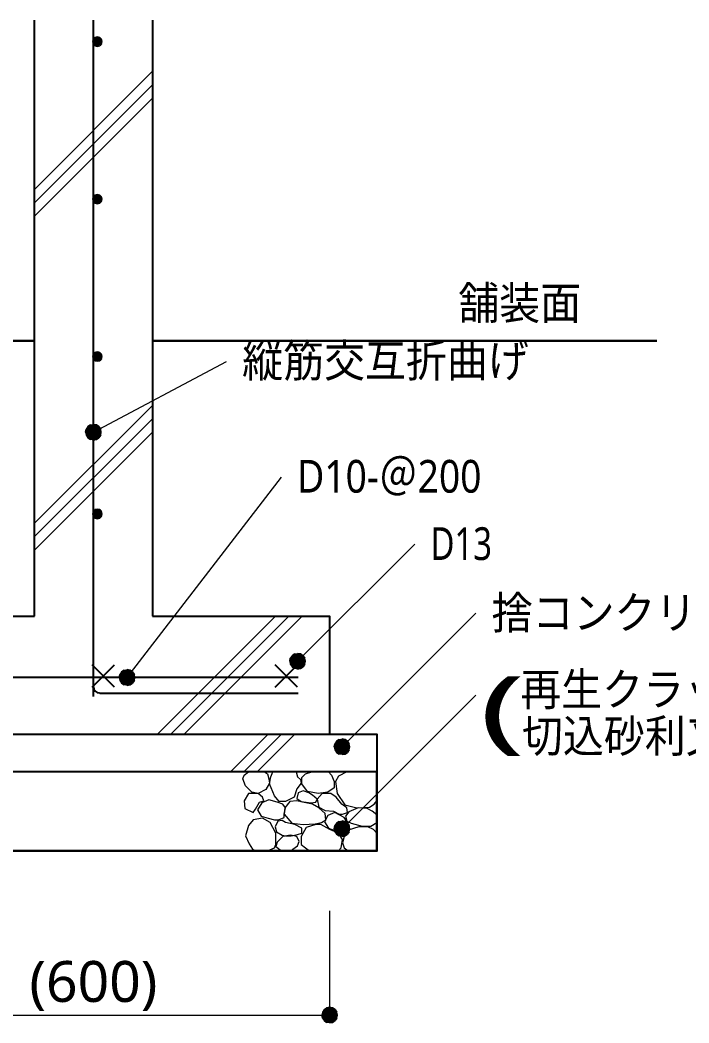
# Model space of a CAD drawing. Header units: millimetres. Extents: x 0 to 420, y 0 to 297.
# Drawn here: x 303.6 to 346.1, y 157.3 to 221 of the extents above; entities that cross this region are included whole.
import ezdxf
from ezdxf.enums import TextEntityAlignment as Align

# ---------------------------------------------------------------- set-up
doc = ezdxf.new("R2010")
doc.units = ezdxf.units.MM
doc.styles.add('kst32b', font='NotoSansJP-Variable.ttf')

msp = doc.modelspace()

# ---------------------------------------------------------------- hatches: boundary and pattern name
h = msp.add_hatch(color=7)
h.paths.add_polyline_path([(308.525, 219.964), (308.356, 219.922), (308.525, 219.668), (308.525, 219.964)])
h.paths.add_polyline_path([(308.356, 219.922), (308.525, 219.668), (308.25, 219.816), (308.356, 219.922)])
h.paths.add_polyline_path([(308.525, 219.668), (308.25, 219.816), (308.208, 219.668), (308.525, 219.668)])
h = msp.add_hatch(color=7)
h.paths.add_polyline_path([(308.822, 219.668), (308.779, 219.816), (308.525, 219.668), (308.822, 219.668)])
h.paths.add_polyline_path([(308.779, 219.816), (308.525, 219.668), (308.673, 219.922), (308.779, 219.816)])
h.paths.add_polyline_path([(308.525, 219.668), (308.673, 219.922), (308.525, 219.964), (308.525, 219.668)])
h = msp.add_hatch(color=7)
h.paths.add_polyline_path([(308.208, 219.668), (308.25, 219.52), (308.525, 219.668), (308.208, 219.668)])
h.paths.add_polyline_path([(308.25, 219.52), (308.525, 219.668), (308.356, 219.392), (308.25, 219.52)])
h.paths.add_polyline_path([(308.525, 219.668), (308.356, 219.392), (308.525, 219.35), (308.525, 219.668)])
h = msp.add_hatch(color=7)
h.paths.add_polyline_path([(308.525, 219.35), (308.673, 219.392), (308.525, 219.668), (308.525, 219.35)])
h.paths.add_polyline_path([(308.673, 219.392), (308.525, 219.668), (308.779, 219.52), (308.673, 219.392)])
h.paths.add_polyline_path([(308.525, 219.668), (308.779, 219.52), (308.822, 219.668), (308.525, 219.668)])
h = msp.add_hatch(color=7)
h.paths.add_polyline_path([(308.525, 209.952), (308.356, 209.91), (308.525, 209.656), (308.525, 209.952)])
h.paths.add_polyline_path([(308.356, 209.91), (308.525, 209.656), (308.25, 209.804), (308.356, 209.91)])
h.paths.add_polyline_path([(308.525, 209.656), (308.25, 209.804), (308.208, 209.656), (308.525, 209.656)])
h = msp.add_hatch(color=7)
h.paths.add_polyline_path([(308.208, 209.656), (308.25, 209.508), (308.525, 209.656), (308.208, 209.656)])
h.paths.add_polyline_path([(308.25, 209.508), (308.525, 209.656), (308.356, 209.402), (308.25, 209.508)])
h.paths.add_polyline_path([(308.525, 209.656), (308.356, 209.402), (308.525, 209.359), (308.525, 209.656)])
h = msp.add_hatch(color=7)
h.paths.add_polyline_path([(308.822, 209.656), (308.779, 209.804), (308.525, 209.656), (308.822, 209.656)])
h.paths.add_polyline_path([(308.779, 209.804), (308.525, 209.656), (308.673, 209.91), (308.779, 209.804)])
h.paths.add_polyline_path([(308.525, 209.656), (308.673, 209.91), (308.525, 209.952), (308.525, 209.656)])
h = msp.add_hatch(color=7)
h.paths.add_polyline_path([(308.525, 209.359), (308.673, 209.402), (308.525, 209.656), (308.525, 209.359)])
h.paths.add_polyline_path([(308.673, 209.402), (308.525, 209.656), (308.779, 209.508), (308.673, 209.402)])
h.paths.add_polyline_path([(308.525, 209.656), (308.779, 209.508), (308.822, 209.656), (308.525, 209.656)])
h = msp.add_hatch(color=7)
h.paths.add_polyline_path([(308.525, 199.962), (308.356, 199.919), (308.525, 199.665), (308.525, 199.962)])
h.paths.add_polyline_path([(308.356, 199.919), (308.525, 199.665), (308.25, 199.813), (308.356, 199.919)])
h.paths.add_polyline_path([(308.525, 199.665), (308.25, 199.813), (308.208, 199.665), (308.525, 199.665)])
h = msp.add_hatch(color=7)
h.paths.add_polyline_path([(308.208, 199.665), (308.25, 199.517), (308.525, 199.665), (308.208, 199.665)])
h.paths.add_polyline_path([(308.25, 199.517), (308.525, 199.665), (308.356, 199.39), (308.25, 199.517)])
h.paths.add_polyline_path([(308.525, 199.665), (308.356, 199.39), (308.525, 199.369), (308.525, 199.665)])
h = msp.add_hatch(color=7)
h.paths.add_polyline_path([(308.822, 199.665), (308.779, 199.813), (308.525, 199.665), (308.822, 199.665)])
h.paths.add_polyline_path([(308.779, 199.813), (308.525, 199.665), (308.673, 199.919), (308.779, 199.813)])
h.paths.add_polyline_path([(308.525, 199.665), (308.673, 199.919), (308.525, 199.962), (308.525, 199.665)])
h = msp.add_hatch(color=7)
h.paths.add_polyline_path([(308.525, 199.369), (308.673, 199.39), (308.525, 199.665), (308.525, 199.369)])
h.paths.add_polyline_path([(308.673, 199.39), (308.525, 199.665), (308.779, 199.517), (308.673, 199.39)])
h.paths.add_polyline_path([(308.525, 199.665), (308.779, 199.517), (308.822, 199.665), (308.525, 199.665)])
h = msp.add_hatch(color=7)
h.paths.add_polyline_path([(307.912, 195.22), (307.806, 195.051), (308.271, 194.86), (307.912, 195.22)])
h.paths.add_polyline_path([(307.806, 195.051), (308.271, 194.86), (307.763, 194.86), (307.806, 195.051)])
h.paths.add_polyline_path([(308.271, 194.86), (307.763, 194.86), (307.806, 194.67), (308.271, 194.86)])
h = msp.add_hatch(color=7)
h.paths.add_polyline_path([(308.462, 195.326), (308.271, 195.347), (308.271, 194.86), (308.462, 195.326)])
h.paths.add_polyline_path([(308.271, 195.347), (308.271, 194.86), (308.081, 195.326), (308.271, 195.347)])
h.paths.add_polyline_path([(308.271, 194.86), (308.081, 195.326), (307.912, 195.22), (308.271, 194.86)])
h = msp.add_hatch(color=7)
h.paths.add_polyline_path([(308.758, 194.86), (308.737, 195.051), (308.271, 194.86), (308.758, 194.86)])
h.paths.add_polyline_path([(308.737, 195.051), (308.271, 194.86), (308.61, 195.22), (308.737, 195.051)])
h.paths.add_polyline_path([(308.271, 194.86), (308.61, 195.22), (308.462, 195.326), (308.271, 194.86)])
for points in [[(307.806, 194.67), (307.912, 194.5), (308.271, 194.86), (307.806, 194.67)], [(320.76, 180.107), (320.887, 179.938), (321.225, 180.298), (320.76, 180.107)], [(309.944, 179.07), (310.049, 178.901), (310.409, 179.26), (309.944, 179.07)], [(323.596, 174.667), (323.702, 174.498), (324.062, 174.858), (323.596, 174.667)], [(323.596, 169.46), (323.702, 169.312), (324.062, 169.651), (323.596, 169.46)], [(323.448, 158.284), (323.257, 158.327), (323.257, 157.819), (323.448, 158.284)]]:
    msp.add_hatch(color=7).paths.add_polyline_path(points)
h = msp.add_hatch(color=7)
h.paths.add_polyline_path([(307.912, 194.5), (308.081, 194.395), (308.271, 194.86), (307.912, 194.5)])
h.paths.add_polyline_path([(308.081, 194.395), (308.271, 194.86), (308.271, 194.352), (308.081, 194.395)])
h.paths.add_polyline_path([(308.271, 194.86), (308.271, 194.352), (308.462, 194.395), (308.271, 194.86)])
h = msp.add_hatch(color=7)
h.paths.add_polyline_path([(308.462, 194.395), (308.61, 194.5), (308.271, 194.86), (308.462, 194.395)])
h.paths.add_polyline_path([(308.61, 194.5), (308.271, 194.86), (308.737, 194.67), (308.61, 194.5)])
h.paths.add_polyline_path([(308.271, 194.86), (308.737, 194.67), (308.758, 194.86), (308.271, 194.86)])
h = msp.add_hatch(color=7)
h.paths.add_polyline_path([(308.525, 189.95), (308.356, 189.929), (308.525, 189.653), (308.525, 189.95)])
h.paths.add_polyline_path([(308.356, 189.929), (308.525, 189.653), (308.25, 189.801), (308.356, 189.929)])
h.paths.add_polyline_path([(308.525, 189.653), (308.25, 189.801), (308.208, 189.653), (308.525, 189.653)])
h = msp.add_hatch(color=7)
h.paths.add_polyline_path([(308.822, 189.653), (308.779, 189.801), (308.525, 189.653), (308.822, 189.653)])
h.paths.add_polyline_path([(308.779, 189.801), (308.525, 189.653), (308.673, 189.929), (308.779, 189.801)])
h.paths.add_polyline_path([(308.525, 189.653), (308.673, 189.929), (308.525, 189.95), (308.525, 189.653)])
h = msp.add_hatch(color=7)
h.paths.add_polyline_path([(308.208, 189.653), (308.25, 189.505), (308.525, 189.653), (308.208, 189.653)])
h.paths.add_polyline_path([(308.25, 189.505), (308.525, 189.653), (308.356, 189.399), (308.25, 189.505)])
h.paths.add_polyline_path([(308.525, 189.653), (308.356, 189.399), (308.525, 189.357), (308.525, 189.653)])
h = msp.add_hatch(color=7)
h.paths.add_polyline_path([(308.525, 189.357), (308.673, 189.399), (308.525, 189.653), (308.525, 189.357)])
h.paths.add_polyline_path([(308.673, 189.399), (308.525, 189.653), (308.779, 189.505), (308.673, 189.399)])
h.paths.add_polyline_path([(308.525, 189.653), (308.779, 189.505), (308.822, 189.653), (308.525, 189.653)])
h = msp.add_hatch(color=7)
h.paths.add_polyline_path([(320.887, 180.636), (320.76, 180.488), (321.225, 180.298), (320.887, 180.636)])
h.paths.add_polyline_path([(320.76, 180.488), (321.225, 180.298), (320.738, 180.298), (320.76, 180.488)])
h.paths.add_polyline_path([(321.225, 180.298), (320.738, 180.298), (320.76, 180.107), (321.225, 180.298)])
h = msp.add_hatch(color=7)
h.paths.add_polyline_path([(321.416, 180.763), (321.225, 180.784), (321.225, 180.298), (321.416, 180.763)])
h.paths.add_polyline_path([(321.225, 180.784), (321.225, 180.298), (321.035, 180.763), (321.225, 180.784)])
h.paths.add_polyline_path([(321.225, 180.298), (321.035, 180.763), (320.887, 180.636), (321.225, 180.298)])
h = msp.add_hatch(color=7)
h.paths.add_polyline_path([(320.887, 179.938), (321.035, 179.832), (321.225, 180.298), (320.887, 179.938)])
h.paths.add_polyline_path([(321.035, 179.832), (321.225, 180.298), (321.225, 179.79), (321.035, 179.832)])
h.paths.add_polyline_path([(321.225, 180.298), (321.225, 179.79), (321.416, 179.832), (321.225, 180.298)])
h = msp.add_hatch(color=7)
h.paths.add_polyline_path([(321.733, 180.298), (321.691, 180.488), (321.225, 180.298), (321.733, 180.298)])
h.paths.add_polyline_path([(321.691, 180.488), (321.225, 180.298), (321.585, 180.636), (321.691, 180.488)])
h.paths.add_polyline_path([(321.225, 180.298), (321.585, 180.636), (321.416, 180.763), (321.225, 180.298)])
h = msp.add_hatch(color=7)
h.paths.add_polyline_path([(321.416, 179.832), (321.585, 179.938), (321.225, 180.298), (321.416, 179.832)])
h.paths.add_polyline_path([(321.585, 179.938), (321.225, 180.298), (321.691, 180.107), (321.585, 179.938)])
h.paths.add_polyline_path([(321.225, 180.298), (321.691, 180.107), (321.733, 180.298), (321.225, 180.298)])
h = msp.add_hatch(color=7)
h.paths.add_polyline_path([(310.049, 179.62), (309.944, 179.451), (310.409, 179.26), (310.049, 179.62)])
h.paths.add_polyline_path([(309.944, 179.451), (310.409, 179.26), (309.901, 179.26), (309.944, 179.451)])
h.paths.add_polyline_path([(310.409, 179.26), (309.901, 179.26), (309.944, 179.07), (310.409, 179.26)])
h = msp.add_hatch(color=7)
h.paths.add_polyline_path([(310.6, 179.726), (310.409, 179.768), (310.409, 179.26), (310.6, 179.726)])
h.paths.add_polyline_path([(310.409, 179.768), (310.409, 179.26), (310.219, 179.726), (310.409, 179.768)])
h.paths.add_polyline_path([(310.409, 179.26), (310.219, 179.726), (310.049, 179.62), (310.409, 179.26)])
h = msp.add_hatch(color=7)
h.paths.add_polyline_path([(310.896, 179.26), (310.875, 179.451), (310.409, 179.26), (310.896, 179.26)])
h.paths.add_polyline_path([(310.875, 179.451), (310.409, 179.26), (310.748, 179.62), (310.875, 179.451)])
h.paths.add_polyline_path([(310.409, 179.26), (310.748, 179.62), (310.6, 179.726), (310.409, 179.26)])
h = msp.add_hatch(color=7)
h.paths.add_polyline_path([(310.049, 178.901), (310.219, 178.795), (310.409, 179.26), (310.049, 178.901)])
h.paths.add_polyline_path([(310.219, 178.795), (310.409, 179.26), (310.409, 178.752), (310.219, 178.795)])
h.paths.add_polyline_path([(310.409, 179.26), (310.409, 178.752), (310.6, 178.795), (310.409, 179.26)])
h = msp.add_hatch(color=7)
h.paths.add_polyline_path([(310.6, 178.795), (310.748, 178.901), (310.409, 179.26), (310.6, 178.795)])
h.paths.add_polyline_path([(310.748, 178.901), (310.409, 179.26), (310.875, 179.07), (310.748, 178.901)])
h.paths.add_polyline_path([(310.409, 179.26), (310.875, 179.07), (310.896, 179.26), (310.409, 179.26)])
h = msp.add_hatch(color=7)
h.paths.add_polyline_path([(323.702, 175.218), (323.596, 175.048), (324.062, 174.858), (323.702, 175.218)])
h.paths.add_polyline_path([(323.596, 175.048), (324.062, 174.858), (323.554, 174.858), (323.596, 175.048)])
h.paths.add_polyline_path([(324.062, 174.858), (323.554, 174.858), (323.596, 174.667), (324.062, 174.858)])
h = msp.add_hatch(color=7)
h.paths.add_polyline_path([(324.252, 175.323), (324.062, 175.366), (324.062, 174.858), (324.252, 175.323)])
h.paths.add_polyline_path([(324.062, 175.366), (324.062, 174.858), (323.871, 175.323), (324.062, 175.366)])
h.paths.add_polyline_path([(324.062, 174.858), (323.871, 175.323), (323.702, 175.218), (324.062, 174.858)])
h = msp.add_hatch(color=7)
h.paths.add_polyline_path([(324.548, 174.858), (324.506, 175.048), (324.062, 174.858), (324.548, 174.858)])
h.paths.add_polyline_path([(324.506, 175.048), (324.062, 174.858), (324.4, 175.218), (324.506, 175.048)])
h.paths.add_polyline_path([(324.062, 174.858), (324.4, 175.218), (324.252, 175.323), (324.062, 174.858)])
h = msp.add_hatch(color=7)
h.paths.add_polyline_path([(323.702, 174.498), (323.871, 174.392), (324.062, 174.858), (323.702, 174.498)])
h.paths.add_polyline_path([(323.871, 174.392), (324.062, 174.858), (324.062, 174.371), (323.871, 174.392)])
h.paths.add_polyline_path([(324.062, 174.858), (324.062, 174.371), (324.252, 174.392), (324.062, 174.858)])
h = msp.add_hatch(color=7)
h.paths.add_polyline_path([(324.252, 174.392), (324.4, 174.498), (324.062, 174.858), (324.252, 174.392)])
h.paths.add_polyline_path([(324.4, 174.498), (324.062, 174.858), (324.506, 174.667), (324.4, 174.498)])
h.paths.add_polyline_path([(324.062, 174.858), (324.506, 174.667), (324.548, 174.858), (324.062, 174.858)])
h = msp.add_hatch(color=7)
h.paths.add_polyline_path([(324.252, 170.117), (324.062, 170.159), (324.062, 169.651), (324.252, 170.117)])
h.paths.add_polyline_path([(324.062, 170.159), (324.062, 169.651), (323.871, 170.117), (324.062, 170.159)])
h.paths.add_polyline_path([(324.062, 169.651), (323.871, 170.117), (323.702, 170.011), (324.062, 169.651)])
h = msp.add_hatch(color=7)
h.paths.add_polyline_path([(324.548, 169.651), (324.506, 169.862), (324.062, 169.651), (324.548, 169.651)])
h.paths.add_polyline_path([(324.506, 169.862), (324.062, 169.651), (324.4, 170.011), (324.506, 169.862)])
h.paths.add_polyline_path([(324.062, 169.651), (324.4, 170.011), (324.252, 170.117), (324.062, 169.651)])
h = msp.add_hatch(color=7)
h.paths.add_polyline_path([(323.702, 170.011), (323.596, 169.862), (324.062, 169.651), (323.702, 170.011)])
h.paths.add_polyline_path([(323.596, 169.862), (324.062, 169.651), (323.554, 169.651), (323.596, 169.862)])
h.paths.add_polyline_path([(324.062, 169.651), (323.554, 169.651), (323.596, 169.46), (324.062, 169.651)])
h = msp.add_hatch(color=7)
h.paths.add_polyline_path([(323.702, 169.312), (323.871, 169.206), (324.062, 169.651), (323.702, 169.312)])
h.paths.add_polyline_path([(323.871, 169.206), (324.062, 169.651), (324.062, 169.164), (323.871, 169.206)])
h.paths.add_polyline_path([(324.062, 169.651), (324.062, 169.164), (324.252, 169.206), (324.062, 169.651)])
h = msp.add_hatch(color=7)
h.paths.add_polyline_path([(324.252, 169.206), (324.4, 169.312), (324.062, 169.651), (324.252, 169.206)])
h.paths.add_polyline_path([(324.4, 169.312), (324.062, 169.651), (324.506, 169.46), (324.4, 169.312)])
h.paths.add_polyline_path([(324.062, 169.651), (324.506, 169.46), (324.548, 169.651), (324.062, 169.651)])
h = msp.add_hatch(color=7)
h.paths.add_polyline_path([(322.813, 158.009), (322.771, 157.819), (323.257, 157.819), (322.813, 158.009)])
h.paths.add_polyline_path([(322.771, 157.819), (323.257, 157.819), (322.813, 157.628), (322.771, 157.819)])
h.paths.add_polyline_path([(323.257, 157.819), (322.813, 157.628), (322.919, 157.48), (323.257, 157.819)])
h = msp.add_hatch(color=7)
h.paths.add_polyline_path([(323.257, 158.327), (323.067, 158.284), (323.257, 157.819), (323.257, 158.327)])
h.paths.add_polyline_path([(323.067, 158.284), (323.257, 157.819), (322.919, 158.179), (323.067, 158.284)])
h.paths.add_polyline_path([(323.257, 157.819), (322.919, 158.179), (322.813, 158.009), (323.257, 157.819)])
h = msp.add_hatch(color=7)
h.paths.add_polyline_path([(323.765, 157.819), (323.723, 158.009), (323.257, 157.819), (323.765, 157.819)])
h.paths.add_polyline_path([(323.723, 158.009), (323.257, 157.819), (323.617, 158.179), (323.723, 158.009)])
h.paths.add_polyline_path([(323.257, 157.819), (323.617, 158.179), (323.448, 158.284), (323.257, 157.819)])
h = msp.add_hatch(color=7)
h.paths.add_polyline_path([(322.919, 157.48), (323.067, 157.353), (323.257, 157.819), (322.919, 157.48)])
h.paths.add_polyline_path([(323.067, 157.353), (323.257, 157.819), (323.257, 157.332), (323.067, 157.353)])
h.paths.add_polyline_path([(323.257, 157.819), (323.257, 157.332), (323.448, 157.353), (323.257, 157.819)])
h = msp.add_hatch(color=7)
h.paths.add_polyline_path([(323.448, 157.353), (323.617, 157.48), (323.257, 157.819), (323.448, 157.353)])
h.paths.add_polyline_path([(323.617, 157.48), (323.257, 157.819), (323.723, 157.628), (323.617, 157.48)])
h.paths.add_polyline_path([(323.257, 157.819), (323.723, 157.628), (323.765, 157.819), (323.257, 157.819)])

# ---------------------------------------------------------------- linework, layer by layer
at = {"lineweight": 25}
for points in [[(304.525, 183.155), (304.525, 221.022)], [(308.271, 178.054), (308.271, 221.022)], [(312.018, 221.022), (312.018, 183.155)], [(293.264, 175.662), (293.264, 183.155), (304.525, 183.155)], [(312.018, 183.155), (323.257, 183.155), (323.257, 175.662)], [(309.605, 178.647), (308.187, 180.065)], [(308.187, 178.647), (309.605, 180.065)], [(321.225, 178.647), (319.807, 180.065)], [(319.807, 178.647), (321.225, 180.065)], [(321.268, 179.26), (295.275, 179.26)], [(308.271, 178.678), (308.302, 178.526), (308.386, 178.402), (308.51, 178.318), (308.663, 178.287)], [(308.673, 178.266), (321.268, 178.266)]]:
    msp.add_lwpolyline(points, dxfattribs=at)
at = {"lineweight": 0}
for points in [[(308.525, 219.668), (308.25, 219.816), (308.208, 219.668)], [(308.356, 219.922), (308.525, 219.668), (308.25, 219.816)], [(308.525, 219.964), (308.356, 219.922), (308.525, 219.668)], [(308.525, 219.668), (308.673, 219.922), (308.525, 219.964)], [(308.779, 219.816), (308.525, 219.668), (308.673, 219.922)], [(308.822, 219.668), (308.779, 219.816), (308.525, 219.668)], [(308.208, 219.668), (308.25, 219.52), (308.525, 219.668)], [(308.25, 219.52), (308.525, 219.668), (308.356, 219.392)], [(308.525, 219.668), (308.356, 219.392), (308.525, 219.35)], [(308.525, 219.35), (308.673, 219.392), (308.525, 219.668)], [(308.673, 219.392), (308.525, 219.668), (308.779, 219.52)], [(308.525, 219.668), (308.779, 219.52), (308.822, 219.668)], [(308.525, 209.656), (308.25, 209.804), (308.208, 209.656)], [(308.208, 209.656), (308.25, 209.508), (308.525, 209.656)], [(308.356, 209.91), (308.525, 209.656), (308.25, 209.804)], [(308.25, 209.508), (308.525, 209.656), (308.356, 209.402)], [(308.525, 209.952), (308.356, 209.91), (308.525, 209.656)], [(308.525, 209.656), (308.356, 209.402), (308.525, 209.359)], [(308.525, 209.656), (308.673, 209.91), (308.525, 209.952)], [(308.779, 209.804), (308.525, 209.656), (308.673, 209.91)], [(308.822, 209.656), (308.779, 209.804), (308.525, 209.656)], [(308.525, 209.359), (308.673, 209.402), (308.525, 209.656)], [(308.673, 209.402), (308.525, 209.656), (308.779, 209.508)], [(308.525, 209.656), (308.779, 209.508), (308.822, 209.656)], [(308.525, 199.665), (308.25, 199.813), (308.208, 199.665)], [(308.208, 199.665), (308.25, 199.517), (308.525, 199.665)], [(308.356, 199.919), (308.525, 199.665), (308.25, 199.813)], [(308.25, 199.517), (308.525, 199.665), (308.356, 199.39)], [(308.525, 199.962), (308.356, 199.919), (308.525, 199.665)], [(308.525, 199.665), (308.356, 199.39), (308.525, 199.369)], [(308.525, 199.665), (308.673, 199.919), (308.525, 199.962)], [(308.779, 199.813), (308.525, 199.665), (308.673, 199.919)], [(308.822, 199.665), (308.779, 199.813), (308.525, 199.665)], [(308.525, 199.369), (308.673, 199.39), (308.525, 199.665)], [(308.673, 199.39), (308.525, 199.665), (308.779, 199.517)], [(308.525, 199.665), (308.779, 199.517), (308.822, 199.665)], [(307.806, 195.051), (308.271, 194.86), (307.763, 194.86)], [(307.912, 195.22), (307.806, 195.051), (308.271, 194.86)], [(308.271, 194.86), (308.081, 195.326), (307.912, 195.22)], [(308.271, 195.347), (308.271, 194.86), (308.081, 195.326)], [(308.462, 195.326), (308.271, 195.347), (308.271, 194.86)], [(308.271, 194.86), (308.61, 195.22), (308.462, 195.326)], [(308.737, 195.051), (308.271, 194.86), (308.61, 195.22)], [(308.758, 194.86), (308.737, 195.051), (308.271, 194.86)], [(308.271, 194.86), (307.763, 194.86), (307.806, 194.67)], [(307.806, 194.67), (307.912, 194.5), (308.271, 194.86)], [(307.912, 194.5), (308.081, 194.395), (308.271, 194.86)], [(308.081, 194.395), (308.271, 194.86), (308.271, 194.352)], [(308.271, 194.86), (308.271, 194.352), (308.462, 194.395)], [(308.462, 194.395), (308.61, 194.5), (308.271, 194.86)], [(308.61, 194.5), (308.271, 194.86), (308.737, 194.67)], [(308.271, 194.86), (308.737, 194.67), (308.758, 194.86)], [(308.525, 189.653), (308.25, 189.801), (308.208, 189.653)], [(308.356, 189.929), (308.525, 189.653), (308.25, 189.801)], [(308.525, 189.95), (308.356, 189.929), (308.525, 189.653)], [(308.525, 189.653), (308.673, 189.929), (308.525, 189.95)], [(308.779, 189.801), (308.525, 189.653), (308.673, 189.929)], [(308.822, 189.653), (308.779, 189.801), (308.525, 189.653)], [(308.208, 189.653), (308.25, 189.505), (308.525, 189.653)], [(308.25, 189.505), (308.525, 189.653), (308.356, 189.399)], [(308.525, 189.653), (308.356, 189.399), (308.525, 189.357)], [(308.525, 189.357), (308.673, 189.399), (308.525, 189.653)], [(308.673, 189.399), (308.525, 189.653), (308.779, 189.505)], [(308.525, 189.653), (308.779, 189.505), (308.822, 189.653)], [(320.76, 180.488), (321.225, 180.298), (320.738, 180.298)], [(321.225, 180.298), (320.738, 180.298), (320.76, 180.107)], [(320.887, 180.636), (320.76, 180.488), (321.225, 180.298)], [(320.76, 180.107), (320.887, 179.938), (321.225, 180.298)], [(321.225, 180.298), (321.035, 180.763), (320.887, 180.636)], [(320.887, 179.938), (321.035, 179.832), (321.225, 180.298)], [(321.225, 180.784), (321.225, 180.298), (321.035, 180.763)], [(321.035, 179.832), (321.225, 180.298), (321.225, 179.79)], [(321.416, 180.763), (321.225, 180.784), (321.225, 180.298)], [(321.225, 180.298), (321.585, 180.636), (321.416, 180.763)], [(321.691, 180.488), (321.225, 180.298), (321.585, 180.636)], [(321.733, 180.298), (321.691, 180.488), (321.225, 180.298)], [(321.225, 180.298), (321.225, 179.79), (321.416, 179.832)], [(321.416, 179.832), (321.585, 179.938), (321.225, 180.298)], [(321.585, 179.938), (321.225, 180.298), (321.691, 180.107)], [(321.225, 180.298), (321.691, 180.107), (321.733, 180.298)], [(310.049, 179.62), (309.944, 179.451), (310.409, 179.26)], [(310.409, 179.26), (310.219, 179.726), (310.049, 179.62)], [(310.409, 179.768), (310.409, 179.26), (310.219, 179.726)], [(310.6, 179.726), (310.409, 179.768), (310.409, 179.26)], [(310.409, 179.26), (310.748, 179.62), (310.6, 179.726)], [(310.875, 179.451), (310.409, 179.26), (310.748, 179.62)], [(309.944, 179.451), (310.409, 179.26), (309.901, 179.26)], [(310.409, 179.26), (309.901, 179.26), (309.944, 179.07)], [(309.944, 179.07), (310.049, 178.901), (310.409, 179.26)], [(310.049, 178.901), (310.219, 178.795), (310.409, 179.26)], [(310.219, 178.795), (310.409, 179.26), (310.409, 178.752)], [(310.896, 179.26), (310.875, 179.451), (310.409, 179.26)], [(310.409, 179.26), (310.409, 178.752), (310.6, 178.795)], [(310.6, 178.795), (310.748, 178.901), (310.409, 179.26)], [(310.748, 178.901), (310.409, 179.26), (310.875, 179.07)], [(310.409, 179.26), (310.875, 179.07), (310.896, 179.26)], [(323.702, 175.218), (323.596, 175.048), (324.062, 174.858)], [(324.062, 174.858), (323.871, 175.323), (323.702, 175.218)], [(324.062, 175.366), (324.062, 174.858), (323.871, 175.323)], [(324.252, 175.323), (324.062, 175.366), (324.062, 174.858)], [(324.062, 174.858), (324.4, 175.218), (324.252, 175.323)], [(324.506, 175.048), (324.062, 174.858), (324.4, 175.218)], [(323.596, 175.048), (324.062, 174.858), (323.554, 174.858)], [(324.062, 174.858), (323.554, 174.858), (323.596, 174.667)], [(323.596, 174.667), (323.702, 174.498), (324.062, 174.858)], [(323.702, 174.498), (323.871, 174.392), (324.062, 174.858)], [(323.871, 174.392), (324.062, 174.858), (324.062, 174.371)], [(324.548, 174.858), (324.506, 175.048), (324.062, 174.858)], [(324.062, 174.858), (324.062, 174.371), (324.252, 174.392)], [(324.252, 174.392), (324.4, 174.498), (324.062, 174.858)], [(324.4, 174.498), (324.062, 174.858), (324.506, 174.667)], [(324.062, 174.858), (324.506, 174.667), (324.548, 174.858)], [(324.062, 169.651), (323.871, 170.117), (323.702, 170.011)], [(324.062, 170.159), (324.062, 169.651), (323.871, 170.117)], [(324.252, 170.117), (324.062, 170.159), (324.062, 169.651)], [(324.062, 169.651), (324.4, 170.011), (324.252, 170.117)], [(323.596, 169.862), (324.062, 169.651), (323.554, 169.651)], [(324.062, 169.651), (323.554, 169.651), (323.596, 169.46)], [(323.702, 170.011), (323.596, 169.862), (324.062, 169.651)], [(323.596, 169.46), (323.702, 169.312), (324.062, 169.651)], [(323.702, 169.312), (323.871, 169.206), (324.062, 169.651)], [(323.871, 169.206), (324.062, 169.651), (324.062, 169.164)], [(324.506, 169.862), (324.062, 169.651), (324.4, 170.011)], [(324.548, 169.651), (324.506, 169.862), (324.062, 169.651)], [(324.062, 169.651), (324.062, 169.164), (324.252, 169.206)], [(324.252, 169.206), (324.4, 169.312), (324.062, 169.651)], [(324.4, 169.312), (324.062, 169.651), (324.506, 169.46)], [(324.062, 169.651), (324.506, 169.46), (324.548, 169.651)], [(322.813, 158.009), (322.771, 157.819), (323.257, 157.819)], [(323.257, 157.819), (322.919, 158.179), (322.813, 158.009)], [(323.067, 158.284), (323.257, 157.819), (322.919, 158.179)], [(323.257, 158.327), (323.067, 158.284), (323.257, 157.819)], [(323.448, 158.284), (323.257, 158.327), (323.257, 157.819)], [(323.257, 157.819), (323.617, 158.179), (323.448, 158.284)], [(323.723, 158.009), (323.257, 157.819), (323.617, 158.179)], [(323.765, 157.819), (323.723, 158.009), (323.257, 157.819)], [(322.771, 157.819), (323.257, 157.819), (322.813, 157.628)], [(323.257, 157.819), (322.813, 157.628), (322.919, 157.48)], [(322.919, 157.48), (323.067, 157.353), (323.257, 157.819)], [(323.067, 157.353), (323.257, 157.819), (323.257, 157.332)], [(323.257, 157.819), (323.257, 157.332), (323.448, 157.353)], [(323.448, 157.353), (323.617, 157.48), (323.257, 157.819)], [(323.617, 157.48), (323.257, 157.819), (323.723, 157.628)], [(323.257, 157.819), (323.723, 157.628), (323.765, 157.819)]]:
    msp.add_lwpolyline(points, close=True, dxfattribs=at)
at = {"lineweight": 25}
for points in [[(308.758, 219.678), (308.739, 219.773), (308.687, 219.85), (308.61, 219.903), (308.515, 219.922), (308.42, 219.903), (308.343, 219.85), (308.29, 219.773), (308.271, 219.678), (308.29, 219.583), (308.343, 219.506), (308.42, 219.454), (308.515, 219.435), (308.61, 219.454), (308.687, 219.506), (308.739, 219.583)], [(308.758, 209.666), (308.739, 209.761), (308.687, 209.839), (308.61, 209.891), (308.515, 209.91), (308.42, 209.891), (308.343, 209.839), (308.29, 209.761), (308.271, 209.666), (308.29, 209.572), (308.343, 209.494), (308.42, 209.442), (308.515, 209.423), (308.61, 209.442), (308.687, 209.494), (308.739, 209.572)], [(308.758, 199.676), (308.739, 199.771), (308.687, 199.848), (308.61, 199.9), (308.515, 199.919), (308.42, 199.9), (308.343, 199.848), (308.29, 199.771), (308.271, 199.676), (308.29, 199.581), (308.343, 199.504), (308.42, 199.451), (308.515, 199.432), (308.61, 199.451), (308.687, 199.504), (308.739, 199.581)], [(308.758, 189.664), (308.739, 189.759), (308.687, 189.836), (308.61, 189.888), (308.515, 189.907), (308.42, 189.888), (308.343, 189.836), (308.29, 189.759), (308.271, 189.664), (308.29, 189.569), (308.343, 189.492), (308.42, 189.44), (308.515, 189.421), (308.61, 189.44), (308.687, 189.492), (308.739, 189.569)], [(290.259, 173.27), (290.259, 175.662), (326.263, 175.662), (326.263, 173.27)]]:
    msp.add_lwpolyline(points, close=True, dxfattribs=at)
at = {"lineweight": 13}
for points in [[(312.018, 217.784), (304.525, 210.27)], [(304.525, 209.423), (312.018, 216.916)], [(312.018, 216.069), (304.525, 208.576)], [(308.271, 194.86), (316.717, 199.348)], [(312.018, 196.554), (304.525, 189.061)], [(304.525, 188.214), (312.018, 195.707)], [(312.018, 194.86), (304.525, 187.367)], [(310.409, 179.26), (320.209, 192.003)], [(321.225, 180.298), (328.676, 187.727)], [(319.828, 183.155), (312.335, 175.662)], [(313.182, 175.662), (320.675, 183.155)], [(321.522, 183.155), (314.029, 175.662)], [(324.062, 174.858), (332.55, 183.346)], [(324.062, 169.651), (332.55, 178.139)], [(319.363, 175.662), (316.971, 173.27)], [(317.818, 173.27), (320.209, 175.662)], [(321.056, 175.662), (318.664, 173.27)], [(319.13, 173.27), (319.32, 173.143), (319.405, 172.826), (319.447, 172.551), (319.214, 172.148), (318.728, 171.894), (318.325, 171.979), (317.923, 172.381), (317.754, 172.826), (317.839, 173.059), (318.114, 173.27)], [(321.141, 173.27), (321.225, 172.953), (321.416, 172.783), (321.458, 172.551), (321.183, 172.191), (321.014, 171.662), (320.463, 171.386), (320.061, 171.386), (319.765, 171.746), (319.447, 172.508), (319.532, 172.953), (319.659, 173.27)], [(323.194, 173.27), (323.384, 173.059), (323.554, 172.656), (323.554, 172.254), (323.152, 171.979), (322.538, 171.894), (321.86, 172.021), (321.5, 172.508), (321.5, 172.91), (321.733, 173.143), (322.136, 173.27)], [(324.358, 173.27), (323.829, 172.995), (323.638, 172.656), (323.744, 171.894), (324.231, 171.175), (324.993, 170.984), (325.797, 171.027), (326.094, 171.217), (326.263, 171.429)], [(326.263, 170.54), (325.967, 170.773), (325.649, 170.942), (325.078, 170.984), (324.485, 170.73), (324.273, 170.455), (324.358, 170.138), (324.633, 170.011), (325.332, 169.82), (325.882, 169.82), (326.263, 170.053)], [(319.32, 168.254), (319.765, 168.444), (319.85, 168.656), (319.85, 169.376), (319.49, 170.053), (319.003, 170.328), (318.41, 170.222), (318.114, 169.862), (317.923, 169.206), (318.156, 168.698), (318.368, 168.36), (318.601, 168.254)], [(323.829, 168.254), (323.998, 168.444), (324.083, 168.973), (323.829, 169.376), (323.279, 169.608), (322.707, 169.926), (322.389, 169.926), (321.776, 169.735), (321.458, 169.164), (321.458, 168.656), (321.733, 168.444), (321.987, 168.254)], [(326.263, 169.376), (326.051, 169.608), (325.691, 169.778), (325.12, 169.778), (324.443, 169.566), (324.189, 169.164), (324.083, 168.762), (324.189, 168.444), (324.443, 168.254)], [(320.823, 168.254), (320.929, 168.36), (321.225, 168.571), (321.331, 168.846), (321.183, 169.164), (320.781, 169.249), (320.294, 169.164), (319.934, 168.804), (319.85, 168.529), (320.209, 168.254)], [(323.257, 164.444), (323.257, 157.819)], [(293.264, 157.819), (323.257, 157.819)]]:
    msp.add_lwpolyline(points, dxfattribs=at)
at = {"lineweight": 30}
for points in [[(304.525, 200.66), (272.521, 200.66)], [(312.018, 200.66), (344.022, 200.66)], [(290.259, 173.27), (290.259, 168.254), (326.263, 168.254), (326.263, 173.27)]]:
    msp.add_lwpolyline(points, dxfattribs=at)
at = {"lineweight": 13}
for points in [[(321.776, 171.344), (322.072, 171.302), (322.389, 171.344), (322.474, 171.535), (322.178, 171.789), (321.945, 171.937), (321.585, 172.064), (321.268, 171.937), (321.183, 171.577), (321.458, 171.386)], [(318.812, 171.344), (319.087, 171.429), (319.003, 171.662), (318.728, 171.894), (318.114, 171.894), (317.839, 171.429), (317.881, 170.942), (318.41, 170.688), (318.558, 170.9)], [(319.363, 170.328), (319.765, 170.222), (320.019, 170.222), (320.379, 170.371), (320.379, 170.582), (320.463, 170.984), (320.294, 171.217), (319.934, 171.344), (319.405, 171.492), (318.961, 171.302), (318.685, 170.857), (318.918, 170.455)], [(322.347, 169.968), (322.749, 170.053), (323.025, 170.222), (322.982, 170.625), (322.58, 170.984), (322.178, 171.217), (321.543, 171.344), (321.183, 171.429), (320.738, 171.386), (320.421, 170.984), (320.379, 170.582), (320.866, 170.011), (321.585, 169.926)], [(323.871, 170.582), (324.083, 170.582), (324.4, 170.688), (324.358, 170.984), (324.041, 171.217), (323.681, 171.662), (323.342, 171.894), (322.792, 171.894), (322.474, 171.535), (322.58, 171.027), (322.982, 170.815), (323.511, 170.773)], [(320.823, 169.206), (321.225, 169.291), (321.5, 169.376), (321.5, 169.693), (321.056, 169.926), (320.463, 170.053), (320.252, 170.18), (319.977, 170.138), (319.807, 169.778), (319.892, 169.46), (320.252, 169.249), (320.463, 169.206)], [(323.829, 169.46), (324.189, 169.46), (324.485, 169.566), (324.527, 169.82), (324.4, 170.053), (324.189, 170.371), (323.596, 170.688), (323.152, 170.497), (322.94, 170.095), (323.194, 169.693)]]:
    msp.add_lwpolyline(points, close=True, dxfattribs=at)

# ---------------------------------------------------------------- texts
at = {"style": 'kst32b'}
for s, height, p, p2 in [('舗装面', 2.0791, (331.428, 202.015), (339.224, 202.015)), ('縦筋交互折曲げ', 2.0791, (317.712, 198.353), (335.904, 198.353)), ('D10-＠200', 2.0791, (321.204, 191.008), (332.899, 191.008)), ('D13', 2.0791, (329.671, 186.732), (333.569, 186.732)), ('捨コンクリート', 2.0791, (333.544, 182.351), (351.737, 182.351)), ('再生クラッシャラン，', 2.0791, (335.365, 177.482), (361.354, 177.482)), ('(          )', 4.15825, (332.761, 175.196), (363.948, 175.196)), ('切込砂利又は切込砕石', 2.0791, (335.471, 174.519), (361.46, 174.519)), ('(600)', 2.5989, (304.207, 158.665), (312.329, 158.665))]:
    msp.add_text(s, height=height, dxfattribs=at).set_placement(p, p2, align=Align.FIT)

doc.saveas('drawing.dxf')
